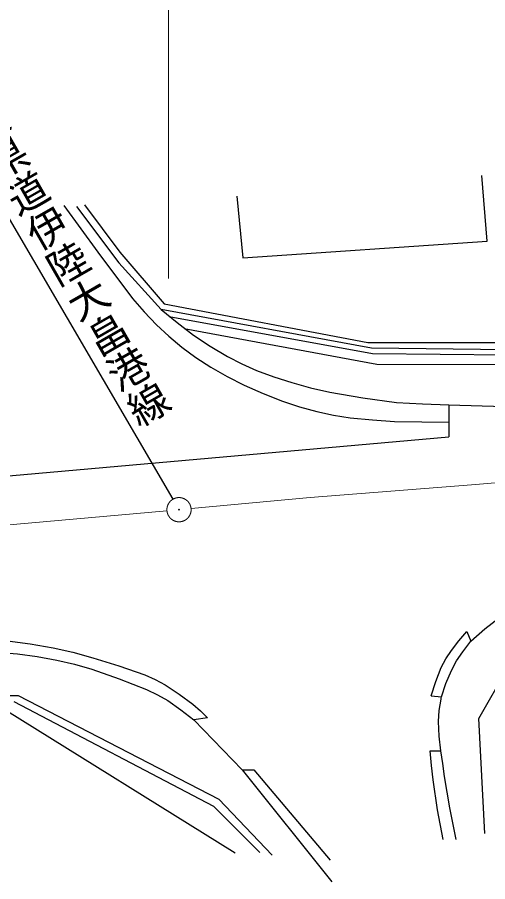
# Model space of a CAD drawing. Units: millimetres, scale not verified. Extents: x 40000 to 680000, y 20000 to 380000.
# Drawn here: x 264376 to 293378, y 266542 to 319802 of the extents above; entities that cross this region are included whole.
import ezdxf
from ezdxf.enums import TextEntityAlignment as Align

# ---------------------------------------------------------------- set-up
doc = ezdxf.new("R2010")
doc.units = ezdxf.units.MM
doc.header["$LTSCALE"] = 1000
doc.linetypes.add('CHAIN', pattern=[18.5, 12, -1.5, 3.5, -1.5])
for name, color, linetype, lineweight in [('M-BGD', 7, 'Continuous', 25), ('M-BMK', 2, 'CHAIN', 13), ('M-STR-HTXT', 7, 'Continuous', 13)]:
    doc.layers.add(name, color=color, linetype=linetype, lineweight=lineweight)
doc.styles.add('@ＭＳ ゴシック', font='')
doc.styles.get('@ＭＳ ゴシック').set_extended_font_data('@MS Gothic')

# ---------------------------------------------------------------- blocks, each defined once
blk = doc.blocks.new('BUHIN91')
at = {"layer": 'M-BMK'}
for radius in [746, 22.5]:
    blk.add_circle((0, 0), radius, dxfattribs=at)

msp = doc.modelspace()

# ---------------------------------------------------------------- linework, layer by layer
at = {"layer": 'M-BGD'}
for p, q in [((293341, 306011), (293018, 310048)), ((263047, 308792), (273969, 290111)), ((277918, 308787), (278290, 304985)), ((268020, 308139), (270628, 304663)), ((268516, 308244), (270689, 305329)), ((278290, 304985), (293341, 306011)), ((270689, 305329), (273434, 302156)), ((270628, 304663), (273255, 301793)), ((273434, 302156), (285983, 299758)), ((286212, 299412), (273255, 301793)), ((273749, 301372), (286268, 299086)), ((274670, 300636), (286534, 298423)), ((285983, 299758), (299834, 299761)), ((299619, 299254), (286212, 299412)), ((286268, 299086), (300254, 298951)), ((286534, 298423), (301107, 298387)), ((290986, 295919), (290986, 293953)), ((290986, 295919), (294420, 295811)), ((73409, 274670), (290990, 293953)), ((292089, 281958), (292332, 281363)), ((292840, 276598), (294942, 280317)), ((250184, 278087), (264430, 278012)), ((264170, 277648), (276477, 271194)), ((264430, 278012), (276798, 271627)), ((289891, 277995), (290523, 277927)), ((277816, 268305), (263610, 277136)), ((276103, 276633), (275255, 276508)), ((275255, 276508), (278245, 273442)), ((293199, 269512), (292840, 276598)), ((289821, 274596), (290496, 274614)), ((278245, 273442), (278959, 273442)), ((278245, 273442), (283760, 266542)), ((278959, 273442), (283657, 267861)), ((276798, 271627), (280095, 268183)), ((276477, 271194), (279327, 268345))]:
    msp.add_line(p, q, dxfattribs=at)
for points in [[(267248, 308201), (269333, 305330), (271477, 302480), (272191, 301645), (272955, 300844), (273709, 300147), (274512, 299487), (275385, 298848), (276299, 298254), (277314, 297674), (278367, 297143), (279538, 296618), (280733, 296149), (281778, 295799), (282848, 295505), (283872, 295288), (284907, 295131), (286268, 294991), (287636, 294887)], [(273255, 301793), (274223, 300987), (275234, 300224), (276266, 299540), (277338, 298901), (278214, 298443), (279115, 298039), (280192, 297640), (281298, 297294), (282460, 296965), (283635, 296695), (285683, 296351), (287747, 296065), (289364, 295992), (290986, 295919)], [(287636, 294887), (289314, 294870), (290986, 294865)], [(292332, 281363), (293204, 282120), (294113, 282830), (294675, 283226), (295245, 283611)], [(289891, 277995), (290176, 278876), (290518, 279737), (290798, 280271), (291135, 280783), (291594, 281375), (292089, 281958)], [(249705, 281293), (252319, 281464), (254935, 281574), (257994, 281593), (261062, 281552), (262419, 281493), (263771, 281375), (265177, 281189), (266582, 280942), (267808, 280675), (269031, 280346), (270646, 279849), (272244, 279294), (272881, 279011), (273489, 278675), (274364, 278102), (275204, 277480), (275664, 277069), (276103, 276633)], [(290523, 277927), (290800, 278754), (291135, 279563), (291462, 280152), (291843, 280713), (292082, 281035), (292332, 281363)], [(249212, 280669), (252523, 280829), (255848, 280929), (257925, 280925), (260013, 280861), (262201, 280756), (264385, 280590), (265603, 280425), (266811, 280200), (267899, 279943), (268970, 279628), (270664, 279034), (272351, 278379), (273017, 278065), (273653, 277699), (274468, 277127), (275255, 276508)], [(290496, 274614), (290393, 275511), (290349, 276415), (290394, 277098), (290499, 277789), (290511, 277858), (290523, 277927)], [(290623, 269145), (290288, 270973), (290012, 272809), (289911, 273702), (289821, 274596)], [(291442, 269146), (291051, 271084), (290720, 273032), (290606, 273823), (290496, 274614)]]:
    msp.add_lwpolyline(points, dxfattribs=at)
at = {"layer": 'M-BMK'}
for p, q in [((275094, 289532), (282426, 290208)), ((273600, 289397), (174202, 280621))]:
    msp.add_line(p, q, dxfattribs=at)
msp.add_lwpolyline([(282426, 290208), (287401, 290600), (292384, 290999), (297357, 291407), (302339, 291830), (307310, 292248), (312294, 292620), (317273, 292930), (322264, 293185), (325918, 293326), (329583, 293406), (334570, 293420), (339568, 293385), (343573, 293342), (347578, 293239), (350812, 293082), (354053, 292865), (358316, 292504), (362574, 292083), (365040, 291822), (367505, 291556)], dxfattribs=at)
at = {"layer": 'M-STR-HTXT'}
msp.add_line((273704, 303707), (273697, 343437), dxfattribs=at)

# ---------------------------------------------------------------- block references
at = {"rotation": 0.00925}
msp.add_blockref('BUHIN91', (274347, 289463), dxfattribs=at)

# ---------------------------------------------------------------- texts
at = {"layer": 'M-BGD', "style": '@ＭＳ ゴシック'}
msp.add_text('一般県道伊陸大畠港線', height=1833, rotation=299.809, dxfattribs=at).set_placement((259349, 315844), align=Align.BOTTOM_LEFT)

doc.saveas('drawing.dxf')
